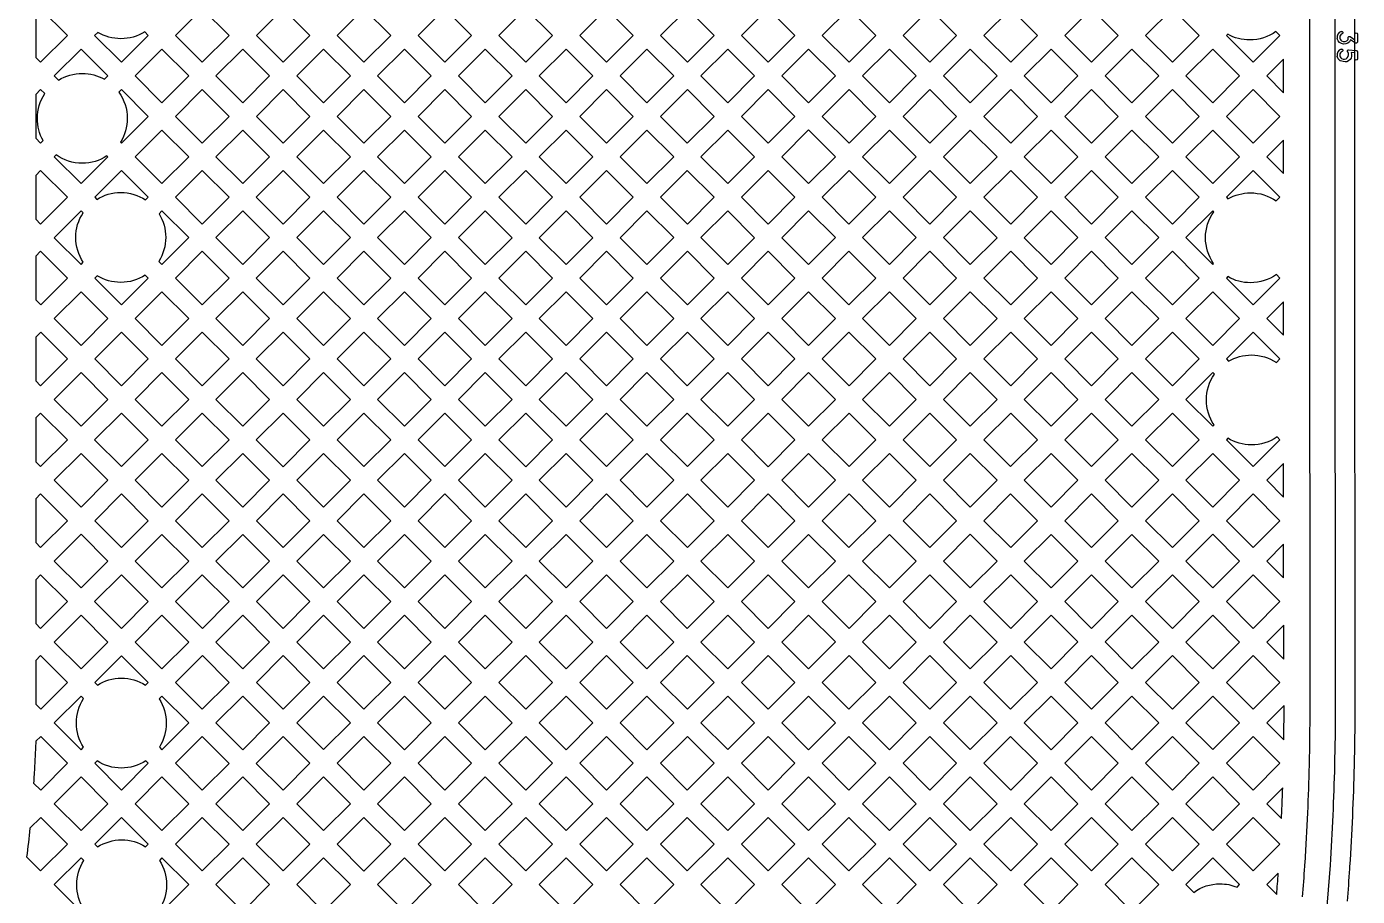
# Model space of a CAD drawing. Extents: x 726 to 4465, y 139 to 737.
# Drawn here: x 3905.26 to 3910.52, y 374.83 to 378.27 of the extents above; entities that cross this region are included whole.
import ezdxf

# ---------------------------------------------------------------- set-up
doc = ezdxf.new("R2010")
doc.units = 0
doc.layers.add('bak_bak_ttr1-bcq6716', color=11, linetype='Continuous')
doc.layers.add('biaozhu1', color=8, linetype='Continuous')

msp = doc.modelspace()

# ---------------------------------------------------------------- linework, layer by layer
at = {"layer": 'bak_bak_ttr1-bcq6716'}
for p, q in [((3910.2271, 378.1418), (3910.1608, 378.0754)), ((3910.2271, 378.009), (3910.2271, 378.1418)), ((3910.1608, 378.0754), (3910.2271, 378.009)), ((3910.2271, 377.822), (3910.1608, 377.7556)), ((3910.2271, 377.6892), (3910.2271, 377.822)), ((3910.1608, 377.7556), (3910.2271, 377.6892)), ((3910.2271, 377.1827), (3910.1608, 377.1163)), ((3910.2271, 377.0499), (3910.2271, 377.1827)), ((3910.1608, 377.1163), (3910.2271, 377.0499)), ((3910.2271, 376.5434), (3910.1606, 376.4769)), ((3910.2271, 376.4104), (3910.2271, 376.5434)), ((3910.1606, 376.4769), (3910.2271, 376.4104)), ((3910.2271, 376.2236), (3910.1608, 376.1572)), ((3910.2271, 376.0908), (3910.2271, 376.2236)), ((3910.1608, 376.1572), (3910.2271, 376.0908)), ((3910.2275, 375.9041), (3910.1608, 375.8374)), ((3910.228, 375.7701), (3910.2275, 375.9041)), ((3910.1608, 375.8374), (3910.228, 375.7701)), ((3910.2289, 375.586), (3910.1606, 375.5178)), ((3910.1606, 375.5178), (3910.2281, 375.4503)), ((3910.2236, 375.261), (3910.1608, 375.1981)), ((3910.1608, 375.1981), (3910.2186, 375.1402)), ((3910.2062, 374.9237), (3910.1608, 374.8783)), ((3910.1608, 374.8783), (3910.2, 374.8391))]:
    msp.add_line(p, q, dxfattribs=at)
for points in [[(3910.3152, 381.5822), (3910.3272, 381.1806), (3910.3305, 375.5696, -0.0056), (3910.328, 375.3535, -0.01526), (3910.328, 375.3506, -0.004784), (3910.3213, 375.1622, -0.005061), (3910.3106, 374.9631, -0.010574), (3910.3105, 374.9612, -0.017897), (3910.3103, 374.9577, 0.006162), (3910.3098, 374.951, -0.003163), (3910.3012, 374.8298, -0.010628)], [(3910.3831, 374.5983), (3910.4124, 374.9549, 0.009917), (3910.4298, 375.35, -0.01157), (3910.4298, 375.3515, 0.005603), (3910.4326, 375.57), (3910.4291, 381.1821), (3910.4169, 381.5875, 0.006376)], [(3910.493, 381.5916), (3910.5053, 381.1826), (3910.5088, 375.5698, -0.005596), (3910.506, 375.35, -0.011736), (3910.506, 375.3484, -0.009925), (3910.4884, 374.9499, -0.018465), (3910.4882, 374.9473, -0.009605), (3910.4881, 374.9462, 0.013518), (3910.4876, 374.9402, -0.003251), (3910.4785, 374.8133, -0.012023)], [(3910.2281, 375.4503, 0.003141), (3910.2289, 375.5697), (3910.2289, 375.586)], [(3910.2186, 375.1402, 0.000771), (3910.2198, 375.1667), (3910.2198, 375.1669, 0.002435), (3910.2236, 375.261)]]:
    msp.add_lwpolyline(points, format="xyb", dxfattribs=at)
for points in [[(3905.2919, 378.1487), (3905.3114, 378.1293), (3905.4172, 378.2352), (3905.3114, 378.3411), (3905.2919, 378.3216)], [(3905.8448, 378.2352), (3905.9508, 378.1292), (3906.0568, 378.2352), (3905.9508, 378.3412)], [(3906.1646, 378.2352), (3906.2706, 378.1292), (3906.3765, 378.2351), (3906.2705, 378.3411)], [(3906.4842, 378.2351), (3906.5901, 378.1292), (3906.6961, 378.2352), (3906.5902, 378.3411)], [(3906.8039, 378.2352), (3906.9098, 378.1293), (3907.0158, 378.2353), (3906.9099, 378.3412)], [(3907.1236, 378.2353), (3907.2296, 378.1293), (3907.3355, 378.2352), (3907.2294, 378.3412)], [(3907.4432, 378.2352), (3907.5492, 378.1292), (3907.6552, 378.2352), (3907.5492, 378.3412)], [(3907.763, 378.2352), (3907.869, 378.1292), (3907.975, 378.2352), (3907.869, 378.3412)], [(3908.0828, 378.2352), (3908.1887, 378.1293), (3908.2947, 378.2352), (3908.1887, 378.3411)], [(3908.4024, 378.2352), (3908.5084, 378.1292), (3908.6143, 378.2352), (3908.5084, 378.3412)], [(3908.7221, 378.2352), (3908.8281, 378.1292), (3908.9341, 378.2352), (3908.8281, 378.3412)], [(3909.0419, 378.2352), (3909.1478, 378.1293), (3909.2537, 378.2352), (3909.1478, 378.3411)], [(3909.3614, 378.2352), (3909.4675, 378.1292), (3909.5734, 378.2352), (3909.4674, 378.3412)], [(3909.6812, 378.2352), (3909.7872, 378.1292), (3909.8932, 378.2352), (3909.7872, 378.3412)], [(3905.6849, 378.0753), (3905.7909, 377.9693), (3905.8969, 378.0753), (3905.7909, 378.1813)], [(3906.0047, 378.0753), (3906.1107, 377.9693), (3906.2167, 378.0753), (3906.1107, 378.1813)], [(3906.3245, 378.0753), (3906.4304, 377.9694), (3906.5362, 378.0753), (3906.4304, 378.1812)], [(3906.644, 378.0753), (3906.7499, 377.9694), (3906.8559, 378.0754), (3906.75, 378.1813)], [(3906.9637, 378.0754), (3907.0697, 377.9694), (3907.1757, 378.0754), (3907.0697, 378.1814)], [(3907.2834, 378.0754), (3907.3895, 377.9694), (3907.4953, 378.0753), (3907.3893, 378.1813)], [(3907.6031, 378.0753), (3907.7091, 377.9693), (3907.8151, 378.0753), (3907.7091, 378.1813)], [(3907.9229, 378.0753), (3908.0288, 377.9694), (3908.1348, 378.0754), (3908.0289, 378.1813)], [(3908.2426, 378.0754), (3908.3486, 377.9694), (3908.4545, 378.0753), (3908.3485, 378.1813)], [(3908.5623, 378.0753), (3908.6683, 377.9693), (3908.7742, 378.0753), (3908.6682, 378.1813)], [(3908.882, 378.0753), (3908.9879, 377.9694), (3909.0939, 378.0754), (3908.988, 378.1813)], [(3909.2017, 378.0754), (3909.3077, 377.9694), (3909.4136, 378.0753), (3909.3076, 378.1813)], [(3909.5213, 378.0753), (3909.6273, 377.9693), (3909.7333, 378.0753), (3909.6273, 378.1813)], [(3909.8411, 378.0753), (3909.947, 377.9694), (3910.053, 378.0754), (3909.9471, 378.1813)], [(3905.8448, 377.9154), (3905.9508, 377.8094), (3906.0568, 377.9154), (3905.9508, 378.0214)], [(3906.1646, 377.9154), (3906.2705, 377.8095), (3906.3765, 377.9155), (3906.2706, 378.0214)], [(3906.4842, 377.9155), (3906.5901, 377.8096), (3906.696, 377.9155), (3906.5901, 378.0214)], [(3906.8038, 377.9155), (3906.9098, 377.8095), (3907.0158, 377.9155), (3906.9098, 378.0215)], [(3907.1236, 377.9155), (3907.2296, 377.8095), (3907.3356, 377.9155), (3907.2296, 378.0215)], [(3907.4433, 377.9155), (3907.5493, 377.8095), (3907.6552, 377.9154), (3907.5492, 378.0214)], [(3907.763, 377.9154), (3907.8689, 377.8095), (3907.9749, 377.9155), (3907.869, 378.0214)], [(3908.0827, 377.9155), (3908.1887, 377.8095), (3908.2947, 377.9155), (3908.1887, 378.0215)], [(3908.4024, 377.9155), (3908.5085, 377.8095), (3908.6144, 377.9154), (3908.5084, 378.0215)], [(3908.7221, 377.9154), (3908.828, 377.8096), (3908.934, 377.9155), (3908.8281, 378.0214)], [(3909.0418, 377.9155), (3909.1478, 377.8095), (3909.2538, 377.9155), (3909.1478, 378.0215)], [(3909.3615, 377.9155), (3909.4676, 377.8095), (3909.5735, 377.9154), (3909.4674, 378.0214)], [(3909.6812, 377.9154), (3909.7871, 377.8095), (3909.8931, 377.9155), (3909.7872, 378.0214)], [(3910.0009, 377.9155), (3910.1069, 377.8095), (3910.2129, 377.9155), (3910.1069, 378.0215)], [(3905.685, 377.7556), (3905.791, 377.6496), (3905.8969, 377.7555), (3905.7909, 377.8615)], [(3906.0047, 377.7555), (3906.1106, 377.6496), (3906.2166, 377.7556), (3906.1107, 377.8615)], [(3906.3243, 377.7556), (3906.4302, 377.6498), (3906.5362, 377.7558), (3906.4304, 377.8616)], [(3906.644, 377.7558), (3906.75, 377.6497), (3906.8559, 377.7556), (3906.7499, 377.8616)], [(3906.9637, 377.7556), (3907.0697, 377.6496), (3907.1757, 377.7556), (3907.0697, 377.8616)], [(3907.2834, 377.7556), (3907.3895, 377.6496), (3907.4955, 377.7556), (3907.3895, 377.8616)], [(3907.6032, 377.7556), (3907.7092, 377.6497), (3907.8151, 377.7556), (3907.7091, 377.8615)], [(3907.9228, 377.7556), (3908.0288, 377.6496), (3908.1348, 377.7556), (3908.0288, 377.8616)], [(3908.2425, 377.7556), (3908.3486, 377.6496), (3908.4546, 377.7556), (3908.3486, 377.8617)], [(3908.5623, 377.7556), (3908.6682, 377.6498), (3908.7741, 377.7557), (3908.6683, 377.8616)], [(3908.8819, 377.7557), (3908.9879, 377.6497), (3909.0939, 377.7556), (3908.9879, 377.8616)], [(3909.2017, 377.7556), (3909.3077, 377.6496), (3909.4137, 377.7556), (3909.3077, 377.8616)], [(3909.5214, 377.7556), (3909.6273, 377.6497), (3909.7332, 377.7556), (3909.6273, 377.8615)], [(3909.841, 377.7556), (3909.947, 377.6496), (3910.053, 377.7556), (3909.947, 377.8616)], [(3905.2919, 377.5092), (3905.3114, 377.4897), (3905.4174, 377.5957), (3905.3114, 377.7018), (3905.2919, 377.6823)], [(3905.8449, 377.5957), (3905.9508, 377.4899), (3906.0567, 377.5957), (3905.9508, 377.7016)], [(3906.1644, 377.5957), (3906.2703, 377.4899), (3906.3763, 377.5959), (3906.2705, 377.7018)], [(3906.4841, 377.5959), (3906.5901, 377.4899), (3906.6961, 377.5959), (3906.5901, 377.7019)], [(3906.8039, 377.5959), (3906.9099, 377.4899), (3907.0158, 377.5957), (3906.9098, 377.7018)], [(3907.1236, 377.5957), (3907.2296, 377.4897), (3907.3356, 377.5957), (3907.2296, 377.7018)], [(3907.4433, 377.5957), (3907.5493, 377.4898), (3907.6553, 377.5958), (3907.5493, 377.7018)], [(3907.7631, 377.5958), (3907.869, 377.4899), (3907.9749, 377.5957), (3907.8689, 377.7017)], [(3908.0827, 377.5957), (3908.1887, 377.4897), (3908.2947, 377.5957), (3908.1887, 377.7018)], [(3908.4024, 377.5957), (3908.5083, 377.4899), (3908.6143, 377.5959), (3908.5085, 377.7018)], [(3908.7221, 377.5959), (3908.8281, 377.4899), (3908.934, 377.5958), (3908.828, 377.7018)], [(3909.0418, 377.5958), (3909.1478, 377.4898), (3909.2538, 377.5957), (3909.1478, 377.7018)], [(3909.3615, 377.5957), (3909.4674, 377.4898), (3909.5735, 377.5959), (3909.4676, 377.7018)], [(3909.6812, 377.5959), (3909.7872, 377.4899), (3909.8931, 377.5958), (3909.7871, 377.7018)], [(3906.0047, 377.436), (3906.1106, 377.3301), (3906.2165, 377.436), (3906.1106, 377.5419)], [(3906.3242, 377.436), (3906.4302, 377.33), (3906.5362, 377.436), (3906.4302, 377.542)], [(3906.644, 377.436), (3906.75, 377.33), (3906.856, 377.436), (3906.75, 377.542)], [(3906.9638, 377.436), (3907.0698, 377.33), (3907.1757, 377.4359), (3907.0697, 377.5419)], [(3907.2834, 377.4359), (3907.3894, 377.3299), (3907.4954, 377.4359), (3907.3895, 377.5419)], [(3907.6032, 377.4359), (3907.7091, 377.33), (3907.8151, 377.436), (3907.7092, 377.5419)], [(3907.9229, 377.436), (3908.0289, 377.33), (3908.1348, 377.4359), (3908.0288, 377.5419)], [(3908.2425, 377.4359), (3908.3484, 377.33), (3908.4544, 377.436), (3908.3486, 377.5419)], [(3908.5622, 377.436), (3908.6682, 377.33), (3908.7742, 377.436), (3908.6682, 377.542)], [(3908.882, 377.436), (3908.988, 377.33), (3909.0939, 377.4359), (3908.9879, 377.5419)], [(3909.2017, 377.4359), (3909.3076, 377.33), (3909.4136, 377.436), (3909.3077, 377.5419)], [(3909.5213, 377.436), (3909.6273, 377.33), (3909.7333, 377.436), (3909.6273, 377.542)], [(3905.2919, 377.1896), (3905.3115, 377.1701), (3905.4174, 377.276), (3905.3114, 377.382), (3905.2919, 377.3625)], [(3905.8448, 377.2761), (3905.9507, 377.1702), (3906.0567, 377.2762), (3905.9508, 377.3821)], [(3906.1644, 377.2762), (3906.2705, 377.1702), (3906.3763, 377.2761), (3906.2703, 377.3821)], [(3906.4841, 377.2761), (3906.5901, 377.1701), (3906.6961, 377.2761), (3906.5901, 377.3821)], [(3906.8039, 377.2761), (3906.9099, 377.1701), (3907.0159, 377.2761), (3906.9099, 377.3821)], [(3907.1237, 377.2761), (3907.2296, 377.1701), (3907.3355, 377.276), (3907.2296, 377.382)], [(3907.4433, 377.276), (3907.5492, 377.1701), (3907.6552, 377.2761), (3907.5493, 377.382)], [(3907.763, 377.2761), (3907.869, 377.1701), (3907.975, 377.2761), (3907.869, 377.3821)], [(3908.0828, 377.2761), (3908.1887, 377.1702), (3908.2946, 377.2761), (3908.1887, 377.382)], [(3908.4023, 377.2761), (3908.5083, 377.1701), (3908.6143, 377.2761), (3908.5083, 377.3821)], [(3908.7221, 377.2761), (3908.8281, 377.1701), (3908.9341, 377.2761), (3908.8281, 377.3821)], [(3909.0419, 377.2761), (3909.1478, 377.1702), (3909.2537, 377.2761), (3909.1478, 377.382)], [(3909.3615, 377.2761), (3909.4675, 377.1701), (3909.5734, 377.2761), (3909.4674, 377.3821)], [(3909.6812, 377.2761), (3909.7871, 377.1702), (3909.8931, 377.2762), (3909.7872, 377.3821)], [(3905.3654, 377.1162), (3905.4712, 377.0103), (3905.5771, 377.1162), (3905.4712, 377.2221)], [(3905.6849, 377.1162), (3905.7908, 377.0103), (3905.8968, 377.1163), (3905.7909, 377.2222)], [(3906.0046, 377.1163), (3906.1106, 377.0103), (3906.2166, 377.1163), (3906.1106, 377.2223)], [(3906.3243, 377.1163), (3906.4304, 377.0103), (3906.5362, 377.1162), (3906.4302, 377.2222)], [(3906.644, 377.1162), (3906.75, 377.0102), (3906.856, 377.1162), (3906.75, 377.2222)], [(3906.9638, 377.1162), (3907.0697, 377.0102), (3907.1758, 377.1162), (3907.0698, 377.2222)], [(3907.2835, 377.1162), (3907.3895, 377.0103), (3907.4953, 377.1162), (3907.3894, 377.2221)], [(3907.6031, 377.1162), (3907.7091, 377.0102), (3907.8151, 377.1162), (3907.7091, 377.2222)], [(3907.9229, 377.1162), (3908.0288, 377.0103), (3908.1348, 377.1163), (3908.0289, 377.2222)], [(3908.2425, 377.1163), (3908.3486, 377.0103), (3908.4544, 377.1162), (3908.3484, 377.2222)], [(3908.5622, 377.1162), (3908.6682, 377.0102), (3908.7742, 377.1162), (3908.6682, 377.2222)], [(3908.882, 377.1162), (3908.9879, 377.0103), (3909.0939, 377.1163), (3908.988, 377.2222)], [(3909.2017, 377.1163), (3909.3077, 377.0103), (3909.4136, 377.1162), (3909.3076, 377.2222)], [(3909.5213, 377.1162), (3909.6272, 377.0103), (3909.7332, 377.1163), (3909.6273, 377.2222)], [(3909.841, 377.1163), (3909.947, 377.0103), (3910.053, 377.1163), (3909.947, 377.2223)], [(3905.2919, 376.8698), (3905.3114, 376.8504), (3905.4174, 376.9564), (3905.3115, 377.0623), (3905.2919, 377.0428)], [(3905.5251, 376.9564), (3905.631, 376.8505), (3905.7369, 376.9564), (3905.631, 377.0623)], [(3905.8447, 376.9564), (3905.9507, 376.8504), (3906.0567, 376.9564), (3905.9507, 377.0624)], [(3906.1644, 376.9564), (3906.2705, 376.8504), (3906.3765, 376.9564), (3906.2705, 377.0624)], [(3906.4842, 376.9564), (3906.5902, 376.8504), (3906.6961, 376.9563), (3906.5901, 377.0623)], [(3906.8039, 376.9563), (3906.9099, 376.8503), (3907.0159, 376.9563), (3906.9099, 377.0623)], [(3907.1236, 376.9563), (3907.2296, 376.8504), (3907.3356, 376.9564), (3907.2296, 377.0624)], [(3907.4433, 376.9564), (3907.5493, 376.8504), (3907.6552, 376.9563), (3907.5492, 377.0623)], [(3907.763, 376.9563), (3907.8689, 376.8504), (3907.9749, 376.9564), (3907.869, 377.0623)], [(3908.0827, 376.9564), (3908.1887, 376.8504), (3908.2947, 376.9564), (3908.1887, 377.0624)], [(3908.4024, 376.9564), (3908.5085, 376.8504), (3908.6143, 376.9563), (3908.5083, 377.0623)], [(3908.7221, 376.9563), (3908.828, 376.8504), (3908.934, 376.9564), (3908.8281, 377.0623)], [(3909.0418, 376.9564), (3909.1478, 376.8504), (3909.2538, 376.9564), (3909.1478, 377.0624)], [(3909.3615, 376.9564), (3909.4674, 376.8505), (3909.5733, 376.9564), (3909.4674, 377.0623)], [(3909.6811, 376.9564), (3909.7871, 376.8504), (3909.8931, 376.9564), (3909.7871, 377.0624)], [(3905.3652, 376.7965), (3905.4711, 376.6906), (3905.5771, 376.7967), (3905.4712, 376.9025)], [(3905.6849, 376.7967), (3905.7909, 376.6906), (3905.8968, 376.7965), (3905.7908, 376.9025)], [(3906.0046, 376.7965), (3906.1106, 376.6905), (3906.2166, 376.7965), (3906.1106, 376.9025)], [(3906.3243, 376.7965), (3906.4304, 376.6905), (3906.5364, 376.7965), (3906.4304, 376.9025)], [(3906.6441, 376.7965), (3906.7501, 376.6906), (3906.856, 376.7965), (3906.75, 376.9024)], [(3906.9637, 376.7964), (3907.0697, 376.6905), (3907.1757, 376.7965), (3907.0698, 376.9025)], [(3907.2834, 376.7965), (3907.3895, 376.6905), (3907.4955, 376.7965), (3907.3895, 376.9025)], [(3907.6032, 376.7965), (3907.7091, 376.6906), (3907.815, 376.7965), (3907.7091, 376.9024)], [(3907.9228, 376.7965), (3908.0288, 376.6905), (3908.1348, 376.7965), (3908.0288, 376.9025)], [(3908.2425, 376.7965), (3908.3486, 376.6905), (3908.4546, 376.7965), (3908.3486, 376.9025)], [(3908.5623, 376.7965), (3908.6682, 376.6906), (3908.7741, 376.7965), (3908.6682, 376.9024)], [(3908.8819, 376.7965), (3908.9879, 376.6905), (3909.0939, 376.7965), (3908.9879, 376.9025)], [(3909.2017, 376.7965), (3909.3076, 376.6906), (3909.4136, 376.7966), (3909.3077, 376.9025)], [(3909.5213, 376.7966), (3909.6273, 376.6906), (3909.7332, 376.7965), (3909.6272, 376.9025)], [(3905.2919, 376.5503), (3905.3114, 376.5309), (3905.4172, 376.6368), (3905.3114, 376.7427), (3905.2919, 376.7232)], [(3905.525, 376.6368), (3905.631, 376.5308), (3905.737, 376.6368), (3905.631, 376.7428)], [(3905.8448, 376.6368), (3905.9508, 376.5308), (3906.0567, 376.6366), (3905.9507, 376.7427)], [(3906.1644, 376.6366), (3906.2705, 376.5306), (3906.3765, 376.6366), (3906.2705, 376.7427)], [(3906.4842, 376.6366), (3906.5902, 376.5307), (3906.6962, 376.6367), (3906.5902, 376.7427)], [(3906.804, 376.6367), (3906.9099, 376.5308), (3907.0158, 376.6366), (3906.9099, 376.7426)], [(3907.1236, 376.6366), (3907.2296, 376.5306), (3907.3356, 376.6366), (3907.2296, 376.7427)], [(3907.4433, 376.6366), (3907.5492, 376.5308), (3907.6552, 376.6368), (3907.5493, 376.7427)], [(3907.763, 376.6368), (3907.869, 376.5308), (3907.9749, 376.6366), (3907.8689, 376.7427)], [(3908.0827, 376.6366), (3908.1887, 376.5306), (3908.2947, 376.6366), (3908.1887, 376.7427)], [(3908.4024, 376.6366), (3908.5084, 376.5307), (3908.6144, 376.6367), (3908.5085, 376.7427)], [(3908.7221, 376.6367), (3908.8281, 376.5308), (3908.934, 376.6366), (3908.828, 376.7426)], [(3909.0418, 376.6366), (3909.1477, 376.5307), (3909.2537, 376.6368), (3909.1478, 376.7427)], [(3909.3614, 376.6368), (3909.4674, 376.5308), (3909.5734, 376.6368), (3909.4674, 376.7428)], [(3909.6812, 376.6368), (3909.7872, 376.5308), (3909.8931, 376.6366), (3909.7871, 376.7427)], [(3905.3652, 376.477), (3905.4712, 376.371), (3905.5771, 376.4769), (3905.4711, 376.5829)], [(3905.6849, 376.4769), (3905.7909, 376.3709), (3905.8969, 376.4769), (3905.7909, 376.5829)], [(3906.0047, 376.4769), (3906.1107, 376.3709), (3906.2166, 376.4767), (3906.1106, 376.5828)], [(3906.3243, 376.4767), (3906.4303, 376.3708), (3906.5363, 376.4768), (3906.4304, 376.5828)], [(3906.6441, 376.4768), (3906.75, 376.3709), (3906.856, 376.4769), (3906.7501, 376.5828)], [(3906.9638, 376.4769), (3907.0698, 376.3709), (3907.1757, 376.4767), (3907.0697, 376.5828)], [(3907.2834, 376.4767), (3907.3893, 376.3709), (3907.4953, 376.4769), (3907.3895, 376.5828)], [(3907.6031, 376.4769), (3907.7091, 376.3709), (3907.8151, 376.4769), (3907.7091, 376.5829)], [(3907.9229, 376.4769), (3908.0289, 376.3709), (3908.1348, 376.4767), (3908.0288, 376.5828)], [(3908.2425, 376.4767), (3908.3485, 376.3708), (3908.4545, 376.4768), (3908.3486, 376.5828)], [(3908.5622, 376.4768), (3908.6682, 376.3709), (3908.7742, 376.4769), (3908.6682, 376.5829)], [(3908.882, 376.4769), (3908.9879, 376.371), (3909.0938, 376.4769), (3908.9879, 376.5828)], [(3909.2015, 376.4769), (3909.3075, 376.3709), (3909.4136, 376.4769), (3909.3076, 376.5829)], [(3909.5213, 376.4769), (3909.6273, 376.3709), (3909.7333, 376.4769), (3909.6273, 376.5829)], [(3909.8411, 376.4769), (3909.947, 376.371), (3910.0529, 376.4769), (3909.947, 376.5828)], [(3905.2919, 376.2303), (3905.3112, 376.211), (3905.4174, 376.3171), (3905.3114, 376.4231), (3905.2919, 376.4037)], [(3905.5251, 376.3171), (3905.6311, 376.2111), (3905.737, 376.317), (3905.631, 376.423)], [(3905.8448, 376.317), (3905.9508, 376.211), (3906.0568, 376.317), (3905.9508, 376.423)], [(3906.1646, 376.317), (3906.2706, 376.211), (3906.3764, 376.3169), (3906.2705, 376.4229)], [(3906.4842, 376.3169), (3906.5901, 376.211), (3906.6961, 376.317), (3906.5902, 376.4229)], [(3906.8039, 376.317), (3906.9099, 376.211), (3907.0159, 376.317), (3906.9099, 376.423)], [(3907.1237, 376.317), (3907.2296, 376.2111), (3907.3355, 376.317), (3907.2296, 376.4229)], [(3907.4432, 376.317), (3907.5492, 376.211), (3907.6552, 376.317), (3907.5492, 376.423)], [(3907.763, 376.317), (3907.869, 376.211), (3907.975, 376.317), (3907.869, 376.423)], [(3908.0828, 376.317), (3908.1887, 376.2111), (3908.2946, 376.3169), (3908.1887, 376.4229)], [(3908.4023, 376.317), (3908.5083, 376.211), (3908.6143, 376.317), (3908.5084, 376.423)], [(3908.7221, 376.317), (3908.828, 376.2111), (3908.934, 376.3171), (3908.8281, 376.423)], [(3909.0418, 376.3171), (3909.1478, 376.2111), (3909.2537, 376.317), (3909.1477, 376.423)], [(3909.3614, 376.317), (3909.4674, 376.211), (3909.5734, 376.317), (3909.4674, 376.423)], [(3909.6812, 376.317), (3909.7871, 376.2111), (3909.8931, 376.3171), (3909.7872, 376.423)], [(3910.0009, 376.3171), (3910.1069, 376.2111), (3910.2128, 376.317), (3910.1068, 376.423)], [(3905.3651, 376.1571), (3905.4711, 376.0511), (3905.5773, 376.1572), (3905.4712, 376.2632)], [(3905.685, 376.1572), (3905.791, 376.0512), (3905.8969, 376.1571), (3905.7909, 376.2631)], [(3906.0047, 376.1571), (3906.1107, 376.0511), (3906.2167, 376.1571), (3906.1107, 376.2631)], [(3906.3244, 376.1571), (3906.4304, 376.0512), (3906.5362, 376.1571), (3906.4303, 376.263)], [(3906.644, 376.1571), (3906.75, 376.0511), (3906.856, 376.1571), (3906.75, 376.2631)], [(3906.9638, 376.1571), (3907.0697, 376.0512), (3907.1757, 376.1572), (3907.0698, 376.2631)], [(3907.2834, 376.1572), (3907.3895, 376.0512), (3907.4953, 376.1571), (3907.3893, 376.2631)], [(3907.6031, 376.1571), (3907.7091, 376.0511), (3907.8151, 376.1571), (3907.7091, 376.2631)], [(3907.9229, 376.1571), (3908.0288, 376.0512), (3908.1348, 376.1572), (3908.0289, 376.2631)], [(3908.2426, 376.1572), (3908.3486, 376.0512), (3908.4544, 376.1571), (3908.3485, 376.2631)], [(3908.5622, 376.1571), (3908.6681, 376.0512), (3908.7741, 376.1572), (3908.6682, 376.2631)], [(3908.8819, 376.1572), (3908.9879, 376.0512), (3909.0939, 376.1572), (3908.9879, 376.2632)], [(3909.2017, 376.1572), (3909.3077, 376.0512), (3909.4136, 376.1571), (3909.3075, 376.2631)], [(3909.5213, 376.1571), (3909.6272, 376.0512), (3909.7332, 376.1572), (3909.6273, 376.2631)], [(3909.841, 376.1572), (3909.947, 376.0512), (3910.053, 376.1572), (3909.947, 376.2632)], [(3905.2919, 375.9107), (3905.3114, 375.8913), (3905.4172, 375.9972), (3905.3112, 376.1032), (3905.2919, 376.0839)], [(3905.525, 375.9972), (3905.631, 375.8912), (3905.7372, 375.9973), (3905.6311, 376.1033)], [(3905.8449, 375.9973), (3905.9509, 375.8913), (3906.0568, 375.9972), (3905.9508, 376.1032)], [(3906.1646, 375.9972), (3906.2705, 375.8913), (3906.3765, 375.9973), (3906.2706, 376.1032)], [(3906.4842, 375.9973), (3906.5902, 375.8913), (3906.6961, 375.9972), (3906.5901, 376.1032)], [(3906.8039, 375.9972), (3906.9098, 375.8913), (3907.0158, 375.9973), (3906.9099, 376.1032)], [(3907.1236, 375.9973), (3907.2296, 375.8913), (3907.3356, 375.9973), (3907.2296, 376.1033)], [(3907.4433, 375.9973), (3907.5494, 375.8913), (3907.6552, 375.9972), (3907.5492, 376.1032)], [(3907.763, 375.9972), (3907.8689, 375.8913), (3907.9749, 375.9973), (3907.869, 376.1032)], [(3908.0827, 375.9973), (3908.1887, 375.8913), (3908.2947, 375.9973), (3908.1887, 376.1033)], [(3908.4024, 375.9973), (3908.5084, 375.8914), (3908.6142, 375.9973), (3908.5083, 376.1032)], [(3908.722, 375.9973), (3908.828, 375.8913), (3908.934, 375.9973), (3908.828, 376.1033)], [(3909.0418, 375.9973), (3909.1478, 375.8913), (3909.2538, 375.9973), (3909.1478, 376.1033)], [(3909.3615, 375.9973), (3909.4674, 375.8914), (3909.5733, 375.9973), (3909.4674, 376.1032)], [(3909.6811, 375.9973), (3909.7871, 375.8913), (3909.8931, 375.9973), (3909.7871, 376.1033)], [(3910.0009, 375.9973), (3910.1069, 375.8913), (3910.2129, 375.9973), (3910.1069, 376.1033)], [(3905.3652, 375.8374), (3905.4712, 375.7314), (3905.5771, 375.8373), (3905.4711, 375.9433)], [(3905.6849, 375.8373), (3905.7909, 375.7313), (3905.897, 375.8374), (3905.791, 375.9434)], [(3906.0048, 375.8374), (3906.1107, 375.7315), (3906.2166, 375.8374), (3906.1107, 375.9433)], [(3906.3243, 375.8374), (3906.4304, 375.7314), (3906.5364, 375.8374), (3906.4304, 375.9434)], [(3906.6441, 375.8374), (3906.75, 375.7315), (3906.8559, 375.8374), (3906.75, 375.9433)], [(3906.9637, 375.8374), (3907.0697, 375.7314), (3907.1757, 375.8374), (3907.0697, 375.9434)], [(3907.2834, 375.8374), (3907.3895, 375.7314), (3907.4955, 375.8374), (3907.3895, 375.9434)], [(3907.6032, 375.8374), (3907.7092, 375.7315), (3907.815, 375.8374), (3907.7091, 375.9433)], [(3907.9228, 375.8374), (3908.0288, 375.7314), (3908.1348, 375.8374), (3908.0288, 375.9434)], [(3908.2425, 375.8374), (3908.3485, 375.7315), (3908.4545, 375.8375), (3908.3486, 375.9434)], [(3908.5622, 375.8375), (3908.6682, 375.7315), (3908.7741, 375.8374), (3908.6681, 375.9434)], [(3908.8819, 375.8374), (3908.9879, 375.7314), (3909.0939, 375.8374), (3908.9879, 375.9434)], [(3909.2017, 375.8374), (3909.3075, 375.7315), (3909.4136, 375.8376), (3909.3077, 375.9434)], [(3909.5213, 375.8376), (3909.6273, 375.7315), (3909.7332, 375.8374), (3909.6272, 375.9434)], [(3909.841, 375.8374), (3909.947, 375.7314), (3910.053, 375.8374), (3909.947, 375.9434)], [(3905.2919, 375.5912), (3905.3115, 375.5716), (3905.4174, 375.6775), (3905.3114, 375.7835), (3905.2919, 375.7641)], [(3905.8448, 375.6774), (3905.9507, 375.5715), (3906.0568, 375.6777), (3905.9509, 375.7836)], [(3906.1646, 375.6777), (3906.2706, 375.5716), (3906.3765, 375.6775), (3906.2705, 375.7835)], [(3906.4842, 375.6775), (3906.5901, 375.5716), (3906.6961, 375.6777), (3906.5902, 375.7835)], [(3906.8039, 375.6777), (3906.9099, 375.5716), (3907.0158, 375.6775), (3906.9098, 375.7835)], [(3907.1236, 375.6775), (3907.2296, 375.5715), (3907.3356, 375.6775), (3907.2296, 375.7835)], [(3907.4433, 375.6775), (3907.5493, 375.5716), (3907.6553, 375.6776), (3907.5494, 375.7835)], [(3907.763, 375.6776), (3907.869, 375.5717), (3907.9749, 375.6775), (3907.8689, 375.7835)], [(3908.0827, 375.6775), (3908.1886, 375.5716), (3908.2946, 375.6776), (3908.1887, 375.7835)], [(3908.4023, 375.6776), (3908.5083, 375.5716), (3908.6143, 375.6777), (3908.5084, 375.7836)], [(3908.7221, 375.6777), (3908.8281, 375.5716), (3908.934, 375.6775), (3908.828, 375.7835)], [(3909.0418, 375.6775), (3909.1476, 375.5716), (3909.2537, 375.6777), (3909.1478, 375.7835)], [(3909.3614, 375.6777), (3909.4674, 375.5716), (3909.5734, 375.6777), (3909.4674, 375.7837)], [(3909.6812, 375.6777), (3909.7872, 375.5716), (3909.8931, 375.6775), (3909.7871, 375.7835)], [(3910.0009, 375.6775), (3910.1067, 375.5716), (3910.2128, 375.6777), (3910.1069, 375.7835)], [(3906.0046, 375.5176), (3906.1106, 375.4116), (3906.2167, 375.5178), (3906.1107, 375.6238)], [(3906.3245, 375.5178), (3906.4304, 375.4119), (3906.5362, 375.5178), (3906.4304, 375.6237)], [(3906.644, 375.5178), (3906.75, 375.4118), (3906.856, 375.5178), (3906.75, 375.6238)], [(3906.9638, 375.5178), (3907.0698, 375.4118), (3907.1757, 375.5176), (3907.0697, 375.6237)], [(3907.2834, 375.5176), (3907.3894, 375.4117), (3907.4954, 375.5177), (3907.3895, 375.6237)], [(3907.6031, 375.5177), (3907.7091, 375.4118), (3907.8151, 375.5178), (3907.7092, 375.6237)], [(3907.9229, 375.5178), (3908.0288, 375.4119), (3908.1347, 375.5177), (3908.0288, 375.6237)], [(3908.2425, 375.5177), (3908.3484, 375.4118), (3908.4544, 375.5178), (3908.3485, 375.6238)], [(3908.5622, 375.5178), (3908.6682, 375.4118), (3908.7742, 375.5178), (3908.6682, 375.6238)], [(3908.882, 375.5178), (3908.9879, 375.4119), (3909.0938, 375.5178), (3908.9879, 375.6237)], [(3909.2015, 375.5178), (3909.3075, 375.4118), (3909.4136, 375.5178), (3909.3075, 375.6238)], [(3909.5213, 375.5178), (3909.6273, 375.4118), (3909.7333, 375.5178), (3909.6273, 375.6238)], [(3909.8411, 375.5178), (3909.947, 375.4119), (3910.0529, 375.5178), (3909.947, 375.6237)], [(3905.8448, 375.3579), (3905.9508, 375.2519), (3906.0567, 375.3577), (3905.9507, 375.4638)], [(3906.1644, 375.3577), (3906.2703, 375.2519), (3906.3765, 375.358), (3906.2706, 375.4639)], [(3906.4842, 375.358), (3906.5902, 375.252), (3906.6961, 375.3579), (3906.5901, 375.4639)], [(3906.8039, 375.3579), (3906.9099, 375.2519), (3907.0159, 375.3579), (3906.9099, 375.4639)], [(3907.1237, 375.3579), (3907.2296, 375.2519), (3907.3355, 375.3578), (3907.2296, 375.4638)], [(3907.4433, 375.3578), (3907.5492, 375.2519), (3907.6552, 375.3579), (3907.5493, 375.4638)], [(3907.763, 375.3579), (3907.8689, 375.252), (3907.9749, 375.358), (3907.869, 375.4639)], [(3908.0827, 375.358), (3908.1887, 375.252), (3908.2946, 375.3579), (3908.1886, 375.4639)], [(3908.4023, 375.3579), (3908.5083, 375.2519), (3908.6143, 375.3579), (3908.5083, 375.4639)], [(3908.7221, 375.3579), (3908.828, 375.252), (3908.934, 375.358), (3908.8281, 375.4639)], [(3909.0418, 375.358), (3909.1478, 375.252), (3909.2537, 375.3579), (3909.1476, 375.4639)], [(3909.3614, 375.3579), (3909.4674, 375.2519), (3909.5734, 375.3579), (3909.4674, 375.4639)], [(3909.6812, 375.3579), (3909.7871, 375.252), (3909.8931, 375.358), (3909.7872, 375.4639)], [(3910.0009, 375.358), (3910.1069, 375.252), (3910.2128, 375.3579), (3910.1067, 375.4639)], [(3905.3654, 375.198), (3905.4712, 375.0921), (3905.5773, 375.1981), (3905.4714, 375.304)], [(3905.685, 375.1981), (3905.791, 375.0921), (3905.8969, 375.198), (3905.7909, 375.304)], [(3906.0047, 375.198), (3906.1106, 375.0921), (3906.2165, 375.198), (3906.1106, 375.3039)], [(3906.3242, 375.198), (3906.4302, 375.092), (3906.5364, 375.1981), (3906.4304, 375.3041)], [(3906.6441, 375.1981), (3906.7501, 375.0921), (3906.856, 375.198), (3906.75, 375.304)], [(3906.9638, 375.198), (3907.0697, 375.092), (3907.1757, 375.1981), (3907.0698, 375.304)], [(3907.2835, 375.1981), (3907.3895, 375.0921), (3907.4953, 375.198), (3907.3894, 375.3039)], [(3907.6031, 375.198), (3907.709, 375.0921), (3907.815, 375.1981), (3907.7091, 375.304)], [(3907.9228, 375.1981), (3908.0288, 375.0921), (3908.1348, 375.1981), (3908.0288, 375.3041)], [(3908.2425, 375.1981), (3908.3486, 375.0921), (3908.4544, 375.198), (3908.3484, 375.304)], [(3908.5622, 375.198), (3908.6681, 375.0921), (3908.7741, 375.1981), (3908.6682, 375.304)], [(3908.8819, 375.1981), (3908.9879, 375.0921), (3909.0939, 375.1981), (3908.9879, 375.3041)], [(3909.2017, 375.1981), (3909.3077, 375.0921), (3909.4135, 375.198), (3909.3075, 375.304)], [(3909.5213, 375.198), (3909.6272, 375.0921), (3909.7332, 375.1981), (3909.6273, 375.304)], [(3909.841, 375.1981), (3909.947, 375.0921), (3910.053, 375.1981), (3909.947, 375.3041)], [(3905.8449, 375.0382), (3905.9508, 374.9323), (3906.0567, 375.0382), (3905.9508, 375.1441)], [(3906.1644, 375.0382), (3906.2705, 374.9322), (3906.3763, 375.0381), (3906.2703, 375.1441)], [(3906.4841, 375.0381), (3906.5901, 374.9321), (3906.6963, 375.0382), (3906.5902, 375.1442)], [(3906.804, 375.0382), (3906.91, 374.9323), (3907.0158, 375.0382), (3906.9099, 375.1441)], [(3907.1236, 375.0382), (3907.2296, 374.9322), (3907.3356, 375.0382), (3907.2296, 375.1442)], [(3907.4433, 375.0382), (3907.5493, 374.9323), (3907.6551, 375.0382), (3907.5492, 375.1441)], [(3907.7629, 375.0382), (3907.8689, 374.9322), (3907.9749, 375.0382), (3907.8689, 375.1442)], [(3908.0827, 375.0382), (3908.1887, 374.9322), (3908.2947, 375.0382), (3908.1887, 375.1442)], [(3908.4024, 375.0382), (3908.5083, 374.9323), (3908.6142, 375.0382), (3908.5083, 375.1441)], [(3908.722, 375.0382), (3908.828, 374.9322), (3908.934, 375.0382), (3908.828, 375.1442)], [(3909.0418, 375.0382), (3909.1478, 374.9322), (3909.2538, 375.0382), (3909.1478, 375.1442)], [(3909.3615, 375.0382), (3909.4674, 374.9323), (3909.5733, 375.0382), (3909.4674, 375.1441)], [(3909.6811, 375.0382), (3909.7871, 374.9322), (3909.8931, 375.0382), (3909.7871, 375.1442)], [(3910.0009, 375.0382), (3910.1069, 374.9322), (3910.2129, 375.0382), (3910.1069, 375.1442)], [(3906.0047, 374.8785), (3906.1107, 374.7724), (3906.2166, 374.8783), (3906.1106, 374.9843)], [(3906.3243, 374.8783), (3906.4304, 374.7723), (3906.5362, 374.8782), (3906.4302, 374.9842)], [(3906.644, 374.8782), (3906.7499, 374.7723), (3906.8561, 374.8784), (3906.7501, 374.9843)], [(3906.9638, 374.8784), (3907.0698, 374.7724), (3907.1757, 374.8783), (3907.0697, 374.9843)], [(3907.2834, 374.8783), (3907.3894, 374.7724), (3907.4954, 374.8784), (3907.3895, 374.9843)], [(3907.6031, 374.8784), (3907.7091, 374.7724), (3907.815, 374.8783), (3907.709, 374.9843)], [(3907.9228, 374.8783), (3908.0288, 374.7723), (3908.1348, 374.8783), (3908.0288, 374.9843)], [(3908.2425, 374.8783), (3908.3484, 374.7724), (3908.4544, 374.8785), (3908.3486, 374.9843)], [(3908.5622, 374.8785), (3908.6682, 374.7724), (3908.7741, 374.8783), (3908.6681, 374.9843)], [(3908.8819, 374.8783), (3908.9879, 374.7723), (3909.0939, 374.8783), (3908.9879, 374.9843)], [(3909.2017, 374.8783), (3909.3075, 374.7724), (3909.4136, 374.8785), (3909.3077, 374.9843)], [(3909.5213, 374.8785), (3909.6273, 374.7724), (3909.7332, 374.8783), (3909.6272, 374.9843)]]:
    msp.add_lwpolyline(points, close=True, dxfattribs=at)
for points in [[(3905.525, 378.2352), (3905.631, 378.1292), (3905.737, 378.2352), (3905.7229, 378.2493, -0.140451), (3905.6287, 378.2224, -0.135682), (3905.5374, 378.2476)], [(3910.001, 378.2352), (3910.1069, 378.1293), (3910.2128, 378.2352), (3910.197, 378.2509, -0.157025), (3910.0933, 378.2175, -0.128775), (3910.0062, 378.2404)], [(3905.3652, 378.0754), (3905.3821, 378.0586, -0.140182), (3905.4761, 378.0855, -0.130113), (3905.564, 378.0622), (3905.5771, 378.0753), (3905.4711, 378.1813)], [(3905.2919, 377.8289), (3905.3114, 377.8095), (3905.3215, 377.8197, -0.130107), (3905.2983, 377.9077, -0.146519), (3905.3275, 378.0054), (3905.3114, 378.0215), (3905.2919, 378.0021)], [(3905.6207, 378.0111, -0.156502), (3905.6539, 377.9077, -0.140192), (3905.627, 377.8137), (3905.6311, 377.8095), (3905.737, 377.9154), (3905.631, 378.0214)], [(3905.3652, 377.7556), (3905.4712, 377.6496), (3905.5773, 377.7556), (3905.5738, 377.7591, -0.14652), (3905.4761, 377.7299, -0.156503), (3905.3726, 377.763)], [(3905.5251, 377.5957), (3905.5334, 377.5874, -0.141507), (3905.6282, 377.6148, -0.147574), (3905.7265, 377.5851), (3905.7372, 377.5957), (3905.6311, 377.7018)], [(3910.0009, 377.5958), (3910.0072, 377.5894, -0.131688), (3910.0961, 377.6133, -0.153881), (3910.198, 377.5811), (3910.2128, 377.5959), (3910.1069, 377.7018)], [(3905.3652, 377.4358), (3905.4712, 377.3298), (3905.4801, 377.3387, -0.147573), (3905.4504, 377.437, -0.145192), (3905.4792, 377.5339), (3905.4712, 377.5419)], [(3905.7787, 377.3422), (3905.7909, 377.33), (3905.8969, 377.436), (3905.791, 377.5419), (3905.7795, 377.5304, -0.139131), (3905.806, 377.437, -0.141514)], [(3909.8411, 377.436), (3909.947, 377.3301), (3909.9504, 377.3335, -0.153896), (3909.9183, 377.4355, -0.154949), (3909.9508, 377.538), (3909.947, 377.5419)], [(3905.5251, 377.276), (3905.631, 377.1701), (3905.737, 377.2761), (3905.7252, 377.2879, -0.145202), (3905.6282, 377.2592, -0.139124), (3905.5349, 377.2857)], [(3910.0009, 377.2762), (3910.1069, 377.1702), (3910.2128, 377.2761), (3910.1986, 377.2902, -0.154933), (3910.0961, 377.2577, -0.132754), (3910.0065, 377.2819)], [(3910.0009, 376.9564), (3910.0096, 376.9477, -0.133566), (3910.0996, 376.9722, -0.148619), (3910.1986, 376.9421), (3910.2129, 376.9564), (3910.1069, 377.0624)], [(3909.841, 376.7965), (3909.947, 376.6905), (3909.9519, 376.6954, -0.148629), (3909.9218, 376.7944, -0.153092), (3909.9537, 376.8959), (3909.947, 376.9025)], [(3910.0009, 376.6366), (3910.1068, 376.5308), (3910.2128, 376.6368), (3910.2011, 376.6484, -0.153087), (3910.0996, 376.6166, -0.138071), (3910.0069, 376.6427)], [(3905.5251, 375.6775), (3905.5356, 375.6671, -0.14177), (3905.6305, 375.6946, -0.143052), (3905.7262, 375.6666), (3905.737, 375.6774), (3905.631, 375.7834)], [(3905.3654, 375.5178), (3905.4714, 375.4118), (3905.4807, 375.4211, -0.143079), (3905.4527, 375.5168, -0.144933), (3905.4814, 375.6135), (3905.4712, 375.6237)], [(3905.7801, 375.6128, -0.143645), (3905.8083, 375.5168, -0.141776), (3905.7808, 375.4218), (3905.7909, 375.4118), (3905.8968, 375.5176), (3905.7909, 375.6235)], [(3905.2833, 375.28), (3905.3115, 375.2519), (3905.4175, 375.3579), (3905.3115, 375.4639), (3905.2924, 375.4448), (3905.2853, 375.3133), (3905.2852, 375.3131, -0.001865)], [(3905.5252, 375.3579), (3905.6311, 375.252), (3905.737, 375.3579), (3905.7273, 375.3676, -0.144935), (3905.6305, 375.339, -0.143627), (3905.5345, 375.3671)], [(3905.2559, 374.9877), (3905.3114, 374.9322), (3905.4174, 375.0382), (3905.3115, 375.1441), (3905.2688, 375.1014, -0.006211)], [(3905.5251, 375.0382), (3905.5361, 375.0273, -0.143086), (3905.6318, 375.0552, -0.141776), (3905.7267, 375.0278), (3905.7372, 375.0382), (3905.6311, 375.1442)], [(3905.3652, 374.8783), (3905.4712, 374.7723), (3905.4814, 374.7825, -0.141773), (3905.454, 374.8774, -0.143614), (3905.4821, 374.9735), (3905.4712, 374.9843)], [(3905.7809, 374.9742, -0.144935), (3905.8096, 374.8774, -0.143094), (3905.7816, 374.7817), (3905.7909, 374.7724), (3905.8969, 374.8785), (3905.791, 374.9843)], [(3909.841, 374.8783), (3909.8715, 374.8478, -0.157816), (3909.9757, 374.8815, -0.09734), (3910.043, 374.8683), (3910.053, 374.8783), (3909.947, 374.9843)]]:
    msp.add_lwpolyline(points, format="xyb", close=True, dxfattribs=at)
msp.add_arc((3900.666, 375.5803), 9.5627, 355.55479, 356.06331, dxfattribs=at)
at = {"layer": 'biaozhu1'}
for points in [[(3910.509, 378.2186), (3910.509, 378.2409, -1), (3910.519, 378.2409), (3910.519, 378.2095, -0.595633), (3910.5112, 378.2053), (3910.4923, 378.2175, -0.694253), (3910.4393, 378.222, -0.095784), (3910.439, 378.2238)], [(3910.4553, 378.2512, -1), (3910.4593, 378.242, 0.637699), (3910.4564, 378.214)], [(3910.4564, 378.214, 0.372906), (3910.4823, 378.2194), (3910.4823, 378.2266, -0.595633), (3910.49, 378.2308), (3910.509, 378.2186)], [(3910.4564, 378.144, 0.819215), (3910.4807, 378.17, -0.735195), (3910.4844, 378.1788), (3910.5144, 378.1759, -0.388911), (3910.519, 378.1709), (3910.519, 378.1423, -1), (3910.509, 378.1423), (3910.509, 378.1664), (3910.4939, 378.1678, -0.644414), (3910.4626, 378.1318), (3910.4526, 378.1347, -0.113002), (3910.4506, 378.1357), (3910.4441, 378.1414, -0.127516), (3910.4426, 378.1434), (3910.4393, 378.152, -0.095784), (3910.439, 378.1538)], [(3910.4553, 378.1812, -1), (3910.4593, 378.172, 0.637699), (3910.4564, 378.144)]]:
    msp.add_lwpolyline(points, format="xyb", dxfattribs=at)
for centre in [(3910.462, 378.2286), (3910.462, 378.1586)]:
    msp.add_arc(centre, 0.0236, 106.4931, 191.8563, dxfattribs=at)

doc.saveas('drawing.dxf')
